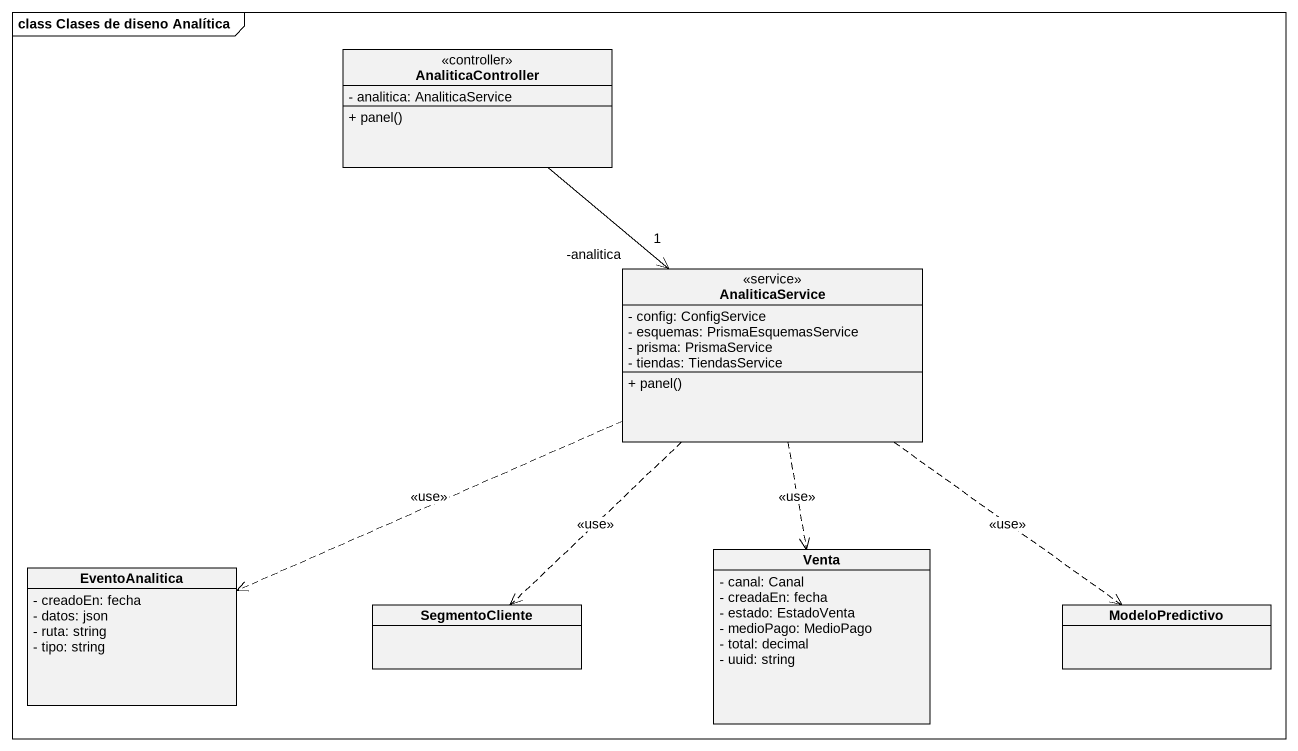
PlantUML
@startuml
mainframe class Clases de diseno Analítica
hide circle
hide empty members
skinparam classAttributeIconSize 0
class AnaliticaController <<controller>> {
  - analitica: AnaliticaService
  + panel()
}
class AnaliticaService <<service>> {
  - config: ConfigService
  - esquemas: PrismaEsquemasService
  - prisma: PrismaService
  - tiendas: TiendasService
  + panel()
}
class EventoAnalitica {
  - creadoEn: fecha
  - datos: json
  - ruta: string
  - tipo: string
}
class Venta {
  - canal: Canal
  - creadaEn: fecha
  - estado: EstadoVenta
  - medioPago: MedioPago
  - total: decimal
  - uuid: string
}
class SegmentoCliente
class ModeloPredictivo
AnaliticaController --> "-analitica\n1" AnaliticaService
AnaliticaService .left.> EventoAnalitica : <<use>>
AnaliticaService ..> Venta : <<use>>
AnaliticaService ..> SegmentoCliente : <<use>>
AnaliticaService ..> ModeloPredictivo : <<use>>
@enduml
